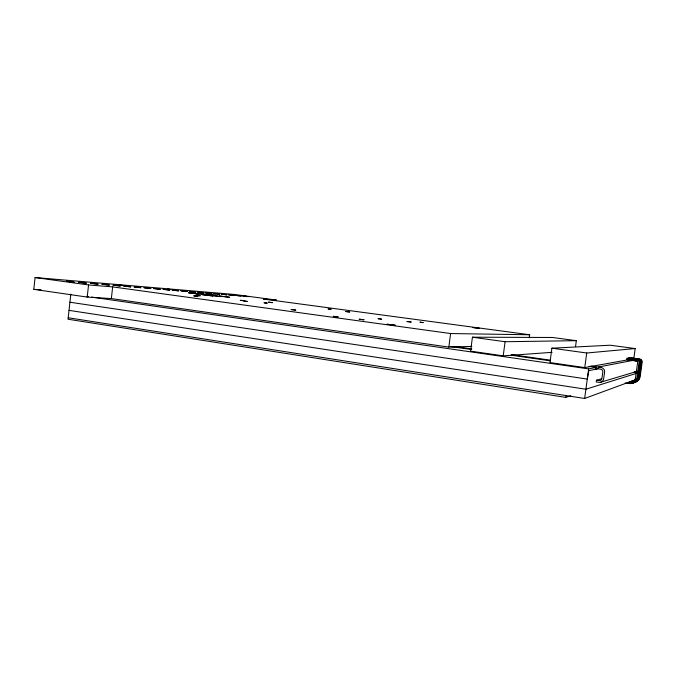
<?xml version="1.0" encoding="UTF-8"?>
<svg xmlns="http://www.w3.org/2000/svg" width="676" height="676" viewBox="0 0 676 676"><rect width="100%" height="100%" fill="white"/><g stroke="black" fill="none" stroke-linecap="round" stroke-linejoin="round"><path stroke-width="1.01" d="M471.856 346.408L448.847 347.101L111.354 298.572L87.204 297.077L33.8 289.345L35.084 277.532L234.42 294.466L276.492 300.093L263.336 299.037L529.663 334.764L529.266 337.755M70.819 294.094L68.048 319.233L565.761 397.387L570.781 395.756M87.204 297.077L88.556 284.951L112.664 286.894L450.596 333.547L529.663 334.764M111.354 298.572L112.664 286.894M448.847 347.101L450.596 333.547M575.529 346.678L576.341 340.679L552.486 337.485L472.431 337.206L470.614 351.157L503.223 355.855L552.106 352.323M503.223 355.855L505.082 341.726L576.341 340.679M633.784 358.787L635.187 348.562L610.217 345.216L551.895 348.191L549.977 362.581L584.748 367.592L628.672 359.7M565.761 397.387L566.006 395.553M584.748 367.592L586.726 353.007L635.187 348.562M68.208 317.754L584.647 398.468L588.661 368.893L596.325 367.414L596.088 369.18M601.488 378.839L596.494 380.225L596.257 381.957L599.375 382.388A4.386 4.267 20.5 0 0 603.6 379.295L604.64 371.707A4.386 4.276 17.9 0 0 601.395 367.516L590.976 365.995M629.001 382.151L630.691 382.024A5.484 5.29 13.8 0 0 635.051 380.039M629.947 381.805L631.621 381.678A5.442 5.256 13.6 0 0 634.941 380.656M630.885 381.458L632.542 381.34A5.408 5.214 13.4 0 0 635.246 380.689M631.807 381.12L633.446 381.002A5.366 5.171 13.2 0 0 634.832 380.858M584.647 398.468L635.153 379.895M636.944 373.211L585.898 389.232L69.028 310.368M600.499 382.27L635.955 371.699M598.049 368.783L588.813 370.659L587.283 379.067L69.924 302.231M598.285 367.043L633.826 360.215L631.823 359.936M33.8 289.345L35.904 289.489M38 289.632L41.151 289.843M634.265 371.901L634.663 371.927A3.388 3.27 11 0 0 636.361 371.521M632.094 381.163L632.846 381.23A5.391 5.197 13.3 0 0 634.24 381.078M631.181 381.509L631.933 381.568A5.433 5.239 13.5 0 0 635.237 380.546M630.243 381.847L631.004 381.915A5.476 5.281 13.8 0 0 634.874 380.436M629.297 382.202L630.066 382.261A5.518 5.324 14 0 0 635.398 378.408L637.645 362.37A1.352 1.31 8.9 0 0 636.648 361.094L627.294 359.776M379.498 318.818C373.98 318.286 385.65 319.537 380.14 319.013M329.423 309.042C324.387 308.535 334.814 309.676 329.787 309.177M421.173 322.283C416.365 321.81 426.886 322.967 421.951 322.486M238.569 295.649L241.4 296.054L235.755 295.37L238.586 295.775M224.153 294.449L227.026 294.863L221.204 294.161L224.086 294.575M169.169 289.336C174.501 290.089 163.575 288.644 168.907 289.396M265.575 302.89C271.634 303.744 259.643 302.155 265.702 303.009M245.582 301.192C251.751 302.037 239.456 300.448 245.625 301.31M630.683 357.824L639.859 359.083A2.696 2.603 8.4 0 1 642.175 362.032L640.138 376.794A6.743 6.498 13.2 0 1 633.437 382.329M630.066 357.925L639.293 359.193A2.712 2.611 8.5 0 1 641.617 362.159L639.572 376.997A6.777 6.532 13.3 0 1 632.837 382.565M629.762 357.976L639.006 359.252A2.721 2.619 8.6 0 1 641.338 362.218L639.285 377.098A6.794 6.549 13.4 0 1 633.42 382.641M628.105 357.934L638.431 359.362A2.729 2.636 8.7 0 1 640.772 362.344L638.71 377.301A6.828 6.583 13.5 0 1 632.82 382.87M628.19 358.238L637.553 359.531A2.755 2.653 8.8 0 1 639.918 362.539L637.831 377.614A6.878 6.633 13.8 0 1 630.108 383.191L628.097 382.895M627.869 358.288L637.257 359.581A2.755 2.662 8.8 0 1 639.623 362.598L637.536 377.715A6.895 6.65 13.8 0 1 629.795 383.309L627.776 383.013M626.5 358.297L636.657 359.7A2.772 2.679 8.9 0 1 639.04 362.733L636.944 377.926A6.929 6.684 14 0 1 629.162 383.554L625.097 382.954M472.431 337.206L505.082 341.726M551.895 348.191L586.726 353.007M626.939 359.421L629.01 359.716M631.088 360.004L637.316 360.866M35.084 277.532L88.556 284.951M626.61 359.48L637.02 360.925A3.388 3.27 9.4 0 0 636.648 360.714M454.069 346.391L471.84 348.934M511.546 354.621L550.213 360.156M450.622 346.518L471.417 349.5M510.946 355.17L550.509 360.849M589.033 366.375L596.325 367.414M595.962 368.479L600.601 369.147A2.577 2.518 17.9 0 1 602.815 372.011L601.927 378.484A2.577 2.51 20.5 0 1 599.037 380.596L596.494 380.225M86.477 296.358L88.564 296.654M91.699 297.11L588.661 368.893M637.062 371.006A3.388 3.27 11 0 1 636.724 371.285M633.395 382.844A6.844 6.599 13.6 0 0 638.414 377.402L640.493 362.412A2.738 2.636 8.7 0 0 638.136 359.412M632.516 382.988A6.844 6.599 13.6 0 1 630.733 382.954M635.77 378.847A5.484 5.29 13.8 0 1 635.448 379.464M479.183 328.282L473.149 327.556L479.183 328.282M411.126 322.029L407.062 321.539L411.126 322.029M395.164 325.207L387.162 324.252L395.164 325.207M363.908 319.773L359.243 319.216L363.908 319.773M338.068 316.9L333.336 316.326L338.068 316.9M349.585 311.982L345.858 311.535L349.585 311.982M295.733 310.098L291.212 309.549L295.733 310.098M272.344 302.645L268.533 302.189L272.344 302.645M244.425 300.795L240.335 300.305L244.425 300.795M193.885 295.868L197.891 296.384L193.885 295.868M229.519 297.263L219.472 296.046L229.519 297.263M200.13 295.758L195.93 295.251L200.13 295.758M221.331 296.62L211.115 295.378L221.331 296.62M212.881 295.953L202.487 294.694L212.881 295.953M215.872 295.412L205.867 294.204L215.872 295.412M248.286 296.629L242.726 295.953L248.286 296.629M234.31 295.471L228.581 294.778L234.31 295.471M207.524 294.744L197.35 293.511L207.524 294.744M198.905 294.052L188.553 292.801L198.905 294.052M219.531 294.246L213.624 293.528L219.531 294.246M203.873 292.945L197.781 292.209L203.873 292.945M211.816 293.604L205.817 292.877L211.816 293.604M195.694 292.269L189.5 291.517L195.694 292.269M178.574 290.849L172.169 290.072L178.574 290.849M187.269 291.567L180.965 290.807L187.269 291.567M169.608 290.105L163.102 289.311L169.608 290.105M154.322 288.559L153.731 288.534L160.364 289.336L154.322 288.559M150.807 288.542L144.064 287.722L150.807 288.542M134.718 286.928L134.076 286.894L140.946 287.722L134.718 286.928M130.747 286.877L123.759 286.032L130.747 286.877M109.292 285.095L102.034 284.224L109.292 285.095M120.201 285.999L113.086 285.145L120.201 285.999M86.291 283.185L78.746 282.281L86.291 283.185M119.382 285.103L123.125 285.576L119.382 285.103M97.995 284.157L90.601 283.269L97.995 284.157M67.313 281.3L66.468 281.258L74.157 282.179L67.313 281.3"/></g></svg>
